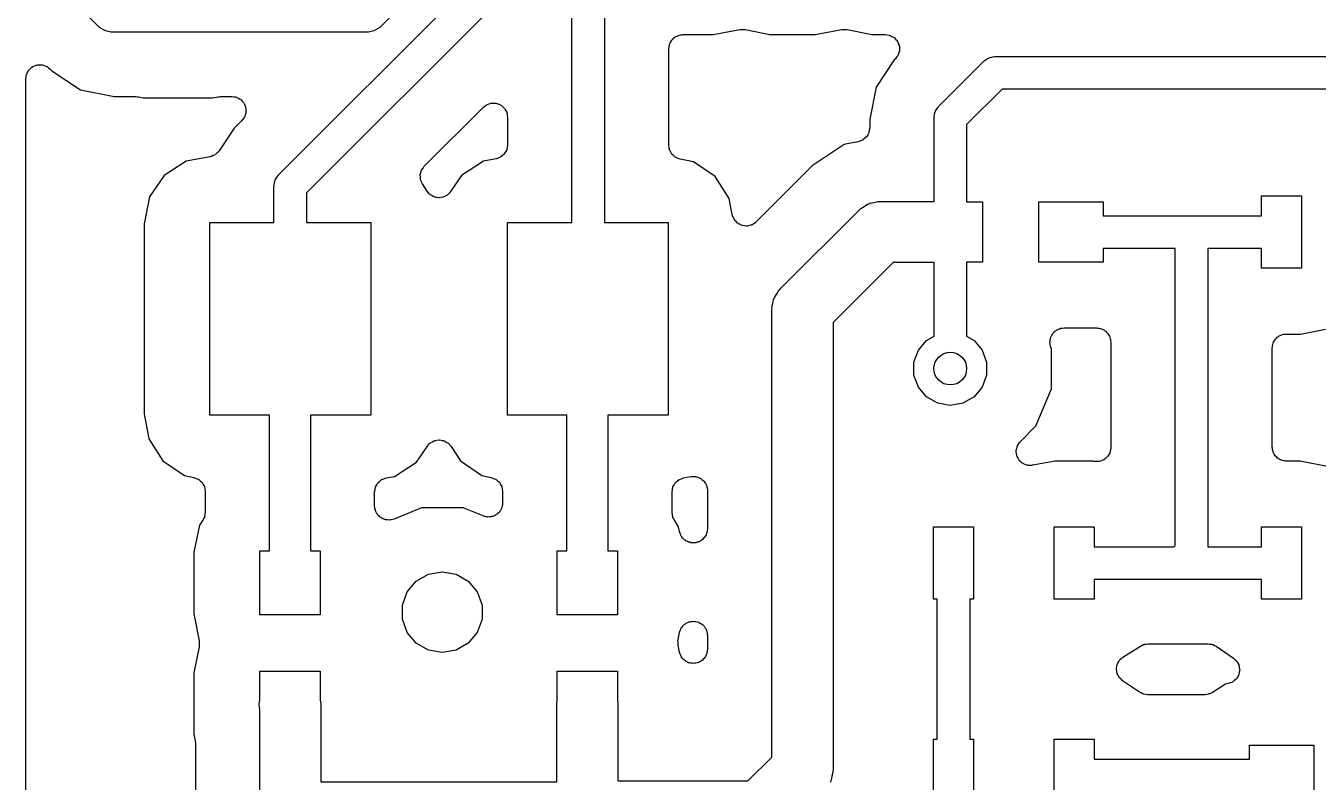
# Model space of a CAD drawing. Extents: x 91.5 to 190, y -113.6 to -60.2.
# Drawn here: x 91.79 to 107.87, y -104.61 to -95.19 of the extents above; entities that cross this region are included whole.
import ezdxf

# ---------------------------------------------------------------- set-up
doc = ezdxf.new("R2010")
doc.units = 0
doc.header["$MEASUREMENT"] = 0
doc.layers.add('BLACK', color=7, linetype='CONTINUOUS')

msp = doc.modelspace()

# ---------------------------------------------------------------- linework, layer by layer
at = {"layer": 'Black'}
for p, q in [((98.5818, -97.64), (98.5818, -94.485)), ((98.9882, -94.485), (98.9882, -97.64)), ((94.9363, -97.0463), (97.3118, -94.6708)), ((92.6904, -95.1996), (92.3104, -94.8196)), ((97.6587, -94.8987), (95.2832, -97.2742)), ((96.4246, -94.9846), (96.2096, -95.1996)), ((92.6995, -95.206), (92.6904, -95.1996)), ((92.7067, -95.2146), (92.6995, -95.206)), ((92.7355, -95.2312), (92.7067, -95.2146)), ((92.7627, -95.2502), (92.7355, -95.2312)), ((92.7734, -95.2531), (92.7627, -95.2502)), ((92.7831, -95.2587), (92.7734, -95.2531)), ((92.8158, -95.2644), (92.7831, -95.2587)), ((92.8479, -95.273), (92.8158, -95.2644)), ((92.859, -95.2721), (92.8479, -95.273)), ((92.87, -95.274), (92.859, -95.2721)), ((93.68, -95.274), (92.87, -95.274)), ((96.03, -95.274), (93.68, -95.274)), ((96.041, -95.2721), (96.03, -95.274)), ((96.0521, -95.273), (96.041, -95.2721)), ((96.0842, -95.2644), (96.0521, -95.273)), ((96.1169, -95.2587), (96.0842, -95.2644)), ((96.1266, -95.2531), (96.1169, -95.2587)), ((96.1373, -95.2502), (96.1266, -95.2531)), ((96.1645, -95.2312), (96.1373, -95.2502)), ((96.1933, -95.2146), (96.1645, -95.2312)), ((96.2005, -95.206), (96.1933, -95.2146)), ((96.2096, -95.1996), (96.2005, -95.206)), ((99.8642, -95.3375), (99.8759, -95.3276)), ((99.8759, -95.3276), (99.8904, -95.3224)), ((99.8904, -95.3224), (99.9037, -95.3147)), ((99.9037, -95.3147), (99.9188, -95.312)), ((99.9188, -95.312), (99.9332, -95.3068)), ((99.9332, -95.3068), (99.9486, -95.3068)), ((99.9486, -95.3068), (99.9637, -95.3041)), ((99.9637, -95.3041), (100.339, -95.3041)), ((100.339, -95.3041), (100.67, -95.2418)), ((100.67, -95.2418), (100.673, -95.2418)), ((100.673, -95.2418), (100.676, -95.2407)), ((100.676, -95.2407), (100.703, -95.2414)), ((100.703, -95.2414), (100.731, -95.2411)), ((100.731, -95.2411), (100.734, -95.2422)), ((100.734, -95.2422), (100.737, -95.2423)), ((100.737, -95.2423), (101.043, -95.3041)), ((101.043, -95.3041), (101.609, -95.3041)), ((101.609, -95.3041), (101.94, -95.2418)), ((101.94, -95.2418), (101.943, -95.2418)), ((101.943, -95.2418), (101.946, -95.2407)), ((101.946, -95.2407), (101.973, -95.2414)), ((101.973, -95.2414), (102.001, -95.2411)), ((102.001, -95.2411), (102.004, -95.2422)), ((102.004, -95.2422), (102.007, -95.2423)), ((102.007, -95.2423), (102.313, -95.3041)), ((102.313, -95.3041), (102.483, -95.3041)), ((102.483, -95.3041), (102.506, -95.3081)), ((102.506, -95.3081), (102.529, -95.3101)), ((102.529, -95.3101), (102.536, -95.3134)), ((102.536, -95.3134), (102.543, -95.3147)), ((102.543, -95.3147), (102.563, -95.3262)), ((102.563, -95.3262), (102.584, -95.3358)), ((99.7882, -95.4796), (99.7909, -95.4645)), ((99.7882, -96.6826), (99.7882, -95.4796)), ((99.7909, -95.4491), (99.7961, -95.4347)), ((99.7909, -95.4645), (99.7909, -95.4491)), ((99.7961, -95.4347), (99.7988, -95.4196)), ((99.7988, -95.4196), (99.8065, -95.4063)), ((99.8065, -95.4063), (99.8117, -95.3919)), ((99.8117, -95.3919), (99.8216, -95.3801)), ((99.8216, -95.3801), (99.8293, -95.3668)), ((99.8293, -95.3668), (99.841, -95.3569)), ((99.841, -95.3569), (99.8509, -95.3452)), ((99.8509, -95.3452), (99.8642, -95.3375)), ((102.584, -95.3358), (102.59, -95.3413)), ((102.59, -95.3413), (102.596, -95.3452)), ((102.596, -95.3452), (102.611, -95.3627)), ((102.611, -95.3627), (102.627, -95.3789)), ((102.627, -95.3789), (102.63, -95.3859)), ((102.63, -95.3859), (102.635, -95.3919)), ((102.635, -95.3919), (102.643, -95.4134)), ((102.643, -95.4134), (102.653, -95.4342)), ((102.653, -95.4342), (102.654, -95.4419)), ((102.654, -95.4419), (102.656, -95.4491)), ((102.656, -95.4491), (102.656, -95.4721)), ((102.656, -95.4721), (102.658, -95.4949)), ((102.593, -95.6184), (102.366, -95.9574)), ((102.608, -95.6037), (102.593, -95.6184)), ((102.621, -95.5849), (102.608, -95.6037)), ((102.635, -95.5674), (102.621, -95.5849)), ((102.638, -95.5601), (102.635, -95.5674)), ((102.643, -95.5538), (102.638, -95.5601)), ((102.648, -95.5316), (102.643, -95.5538)), ((102.656, -95.5101), (102.648, -95.5316)), ((102.658, -95.4949), (102.656, -95.5024)), ((102.656, -95.5024), (102.656, -95.5101)), ((103.146, -96.1963), (103.706, -95.6363)), ((103.706, -95.6363), (103.714, -95.6312)), ((103.714, -95.6312), (103.719, -95.6243)), ((103.719, -95.6243), (103.742, -95.6111)), ((103.742, -95.6111), (103.764, -95.5958)), ((103.764, -95.5958), (103.773, -95.5935)), ((103.773, -95.5935), (103.781, -95.5891)), ((103.781, -95.5891), (103.807, -95.5844)), ((103.807, -95.5844), (103.832, -95.5776)), ((103.832, -95.5776), (103.841, -95.5784)), ((103.841, -95.5784), (103.85, -95.5768)), ((103.85, -95.5768), (110.81, -95.5768)), ((91.794, -95.8317), (91.796, -95.8089)), ((91.796, -95.8089), (91.7992, -95.8019)), ((91.7992, -95.8019), (91.8006, -95.7943)), ((91.8006, -95.7943), (91.812, -95.7744)), ((91.812, -95.7744), (91.8217, -95.7536)), ((91.8217, -95.7536), (91.8272, -95.7482)), ((91.8272, -95.7482), (91.8311, -95.7415)), ((91.8311, -95.7415), (91.8486, -95.7267)), ((91.8486, -95.7267), (91.8648, -95.7105)), ((91.8648, -95.7105), (91.8718, -95.7073)), ((91.8718, -95.7073), (91.8777, -95.7023)), ((91.8777, -95.7023), (91.8993, -95.6944)), ((91.8993, -95.6944), (91.9201, -95.6848)), ((91.9201, -95.6848), (91.9278, -95.6841)), ((91.9278, -95.6841), (91.935, -95.6814)), ((91.935, -95.6814), (91.958, -95.6814)), ((91.958, -95.6814), (91.9808, -95.6794)), ((91.9808, -95.6794), (91.9883, -95.6814)), ((91.9883, -95.6814), (91.996, -95.6814)), ((91.996, -95.6814), (92.0175, -95.6893)), ((92.0175, -95.6893), (92.0397, -95.6952)), ((92.0397, -95.6952), (92.046, -95.6996)), ((92.046, -95.6996), (92.0532, -95.7023)), ((92.0532, -95.7023), (92.0708, -95.717)), ((92.0708, -95.717), (92.0896, -95.7302)), ((92.0896, -95.7302), (92.1125, -95.7531)), ((92.1125, -95.7531), (92.468, -95.9906)), ((91.79, -95.8543), (91.794, -95.8317)), ((91.79, -107.844), (91.79, -95.8543)), ((102.366, -95.9574), (102.287, -96.3573)), ((92.468, -95.9906), (92.8873, -96.074)), ((92.8873, -96.074), (93.1554, -96.074)), ((93.1554, -96.074), (93.1727, -96.077)), ((93.1727, -96.077), (93.1902, -96.0775)), ((93.1902, -96.0775), (93.2476, -96.0891)), ((93.2476, -96.0891), (94.1136, -96.0891)), ((94.1136, -96.0891), (94.1779, -96.077)), ((94.1779, -96.077), (94.1942, -96.0768)), ((94.1942, -96.0768), (94.2103, -96.074)), ((94.2103, -96.074), (94.3536, -96.074)), ((94.3536, -96.074), (94.3761, -96.078)), ((94.3761, -96.078), (94.399, -96.08)), ((94.399, -96.08), (94.406, -96.0832)), ((94.406, -96.0832), (94.4136, -96.0846)), ((94.4136, -96.0846), (94.4334, -96.096)), ((94.4334, -96.096), (94.4542, -96.1057)), ((94.4542, -96.1057), (94.4597, -96.1112)), ((94.4597, -96.1112), (94.4664, -96.1151)), ((94.4664, -96.1151), (94.4811, -96.1326)), ((103.934, -95.9832), (103.493, -96.4242)), ((110.726, -95.9832), (103.934, -95.9832)), ((94.4811, -96.1326), (94.4973, -96.1488)), ((94.4973, -96.1488), (94.5006, -96.1558)), ((94.5006, -96.1558), (94.5056, -96.1617)), ((94.5056, -96.1617), (94.5134, -96.1833)), ((94.5134, -96.1833), (94.5231, -96.2041)), ((94.5264, -96.28), (94.5186, -96.3015)), ((94.5231, -96.2041), (94.5238, -96.2118)), ((94.5238, -96.2118), (94.5264, -96.219)), ((94.5264, -96.219), (94.5264, -96.242)), ((94.5264, -96.242), (94.5284, -96.2648)), ((94.5284, -96.2648), (94.5264, -96.2723)), ((94.5264, -96.2723), (94.5264, -96.28)), ((96.7462, -96.9426), (97.4822, -96.2065)), ((97.4822, -96.2065), (97.501, -96.1934)), ((97.501, -96.1934), (97.5185, -96.1786)), ((97.5185, -96.1786), (97.5258, -96.176)), ((97.5258, -96.176), (97.5321, -96.1716)), ((97.5321, -96.1716), (97.5543, -96.1656)), ((97.5543, -96.1656), (97.5758, -96.1578)), ((97.5758, -96.1578), (97.5835, -96.1578)), ((97.5835, -96.1578), (97.591, -96.1558)), ((97.591, -96.1558), (97.6138, -96.1578)), ((97.6138, -96.1578), (97.6368, -96.1578)), ((97.6368, -96.1578), (97.644, -96.1604)), ((97.644, -96.1604), (97.6517, -96.1611)), ((97.6517, -96.1611), (97.6725, -96.1708)), ((97.6725, -96.1708), (97.694, -96.1786)), ((97.694, -96.1786), (97.7, -96.1836)), ((97.7, -96.1836), (97.707, -96.1869)), ((97.707, -96.1869), (97.7232, -96.2031)), ((97.7232, -96.2031), (97.7407, -96.2178)), ((97.7407, -96.2178), (97.7446, -96.2245)), ((97.7446, -96.2245), (97.7501, -96.23)), ((97.7501, -96.23), (97.7597, -96.2507)), ((97.7597, -96.2507), (97.7712, -96.2706)), ((97.7712, -96.2706), (97.7726, -96.2782)), ((97.7726, -96.2782), (97.7758, -96.2852)), ((97.7758, -96.2852), (97.7778, -96.3081)), ((103.094, -96.2967), (103.099, -96.2705)), ((103.099, -96.2705), (103.104, -96.2628)), ((103.104, -96.2628), (103.106, -96.2541)), ((103.106, -96.2541), (103.121, -96.2324)), ((103.121, -96.2324), (103.134, -96.2094)), ((103.134, -96.2094), (103.141, -96.2036)), ((103.141, -96.2036), (103.146, -96.1963)), ((94.4777, -96.3736), (94.3829, -96.4684)), ((94.4908, -96.3548), (94.4777, -96.3736)), ((94.5056, -96.3372), (94.4908, -96.3548)), ((94.5082, -96.33), (94.5056, -96.3372)), ((94.5126, -96.3237), (94.5082, -96.33)), ((94.5186, -96.3015), (94.5126, -96.3237)), ((97.7778, -96.3081), (97.7818, -96.3306)), ((97.7818, -96.3306), (97.7818, -96.6781)), ((102.287, -96.3573), (102.287, -96.4649)), ((103.087, -96.34), (103.088, -96.3312)), ((103.087, -97.379), (103.087, -96.34)), ((103.088, -96.3223), (103.094, -96.2967)), ((103.088, -96.3312), (103.088, -96.3223)), ((103.493, -96.4242), (103.493, -97.385)), ((94.3829, -96.4684), (94.1956, -96.7486)), ((102.224, -96.5961), (102.202, -96.6149)), ((102.246, -96.5777), (102.224, -96.5961)), ((102.247, -96.576), (102.246, -96.5777)), ((102.248, -96.5748), (102.247, -96.576)), ((102.262, -96.5497), (102.248, -96.5748)), ((102.276, -96.5249), (102.262, -96.5497)), ((102.277, -96.523), (102.276, -96.5249)), ((102.282, -96.493), (102.277, -96.5213)), ((102.277, -96.5213), (102.277, -96.523)), ((102.287, -96.4649), (102.282, -96.493)), ((94.1854, -96.7623), (94.1687, -96.7767)), ((94.1897, -96.7548), (94.1854, -96.7623)), ((94.1956, -96.7486), (94.1897, -96.7548)), ((97.7565, -96.7636), (97.742, -96.7893)), ((97.7712, -96.7381), (97.7565, -96.7636)), ((97.7714, -96.7371), (97.7712, -96.7381)), ((97.7719, -96.7362), (97.7714, -96.7371)), ((97.7767, -96.7071), (97.7719, -96.7362)), ((97.7818, -96.6781), (97.7767, -96.7071)), ((99.7931, -96.7105), (99.7882, -96.6826)), ((99.7973, -96.7384), (99.7931, -96.7105)), ((99.7984, -96.7404), (99.7973, -96.7384)), ((99.7988, -96.7426), (99.7984, -96.7404)), ((99.8129, -96.7671), (99.7988, -96.7426)), ((99.8265, -96.792), (99.8129, -96.7671)), ((101.969, -96.6721), (101.573, -96.9371)), ((102.026, -96.6608), (101.969, -96.6721)), ((102.146, -96.637), (102.026, -96.6608)), ((102.026, -96.6608), (102.026, -96.6608)), ((102.172, -96.6267), (102.146, -96.637)), ((102.199, -96.6169), (102.172, -96.6267)), ((102.201, -96.6156), (102.199, -96.6169)), ((102.202, -96.6149), (102.201, -96.6156)), ((93.7846, -96.8795), (93.5113, -97.0554)), ((94.0822, -96.8236), (93.7846, -96.8795)), ((94.0902, -96.8205), (94.0822, -96.8236)), ((94.0988, -96.8196), (94.0902, -96.8205)), ((94.1186, -96.8098), (94.0988, -96.8196)), ((94.1392, -96.8021), (94.1186, -96.8098)), ((94.1458, -96.7964), (94.1392, -96.8021)), ((94.1535, -96.7926), (94.1458, -96.7964)), ((94.1687, -96.7767), (94.1535, -96.7926)), ((97.4846, -96.8795), (97.2113, -97.0554)), ((97.6388, -96.8505), (97.4846, -96.8795)), ((97.6664, -96.8401), (97.6388, -96.8505)), ((97.694, -96.8301), (97.6664, -96.8401)), ((97.6948, -96.8294), (97.694, -96.8301)), ((97.6958, -96.829), (97.6948, -96.8294)), ((97.7182, -96.8098), (97.6958, -96.829)), ((97.7407, -96.7909), (97.7182, -96.8098)), ((97.7413, -96.79), (97.7407, -96.7909)), ((97.742, -96.7893), (97.7413, -96.79)), ((99.8281, -96.7935), (99.8265, -96.792)), ((99.8293, -96.7954), (99.8281, -96.7935)), ((99.8509, -96.8136), (99.8293, -96.7954)), ((99.8721, -96.8323), (99.8509, -96.8136)), ((99.8742, -96.8331), (99.8721, -96.8323)), ((99.8759, -96.8346), (99.8742, -96.8331)), ((99.9025, -96.8442), (99.8759, -96.8346)), ((99.9289, -96.8546), (99.9025, -96.8442)), ((100.097, -96.8887), (99.9289, -96.8546)), ((100.365, -97.0713), (100.097, -96.8887)), ((93.5113, -97.0554), (93.3287, -97.3227)), ((94.8958, -97.1041), (94.9111, -97.0824)), ((94.9111, -97.0824), (94.9243, -97.0594)), ((94.9243, -97.0594), (94.9312, -97.0536)), ((94.9312, -97.0536), (94.9363, -97.0463)), ((96.6954, -97.0514), (96.6963, -97.048)), ((96.6978, -97.0783), (96.6954, -97.0514)), ((96.6962, -97.0445), (96.7042, -97.0187)), ((96.6963, -97.048), (96.6962, -97.0445)), ((96.6991, -97.1054), (96.6978, -97.0783)), ((96.7042, -97.0187), (96.7112, -96.9925)), ((96.7112, -96.9925), (96.7132, -96.9896)), ((96.7132, -96.9896), (96.7142, -96.9863)), ((96.7142, -96.9863), (96.7306, -96.9648)), ((96.7306, -96.9648), (96.7462, -96.9426)), ((97.2113, -97.0554), (97.0738, -97.2567)), ((100.54, -97.3446), (100.365, -97.0713)), ((101.573, -96.9371), (100.874, -97.6353)), ((94.8768, -97.19), (94.8784, -97.1812)), ((94.8768, -97.64), (94.8768, -97.19)), ((94.8776, -97.1723), (94.8844, -97.1467)), ((94.8784, -97.1812), (94.8776, -97.1723)), ((94.8844, -97.1467), (94.8891, -97.1205)), ((94.8891, -97.1205), (94.8935, -97.1128)), ((94.8935, -97.1128), (94.8958, -97.1041)), ((96.7005, -97.1086), (96.6991, -97.1054)), ((96.7008, -97.1121), (96.7005, -97.1086)), ((96.7122, -97.1366), (96.7008, -97.1121)), ((96.7227, -97.1616), (96.7122, -97.1366)), ((96.7813, -97.2527), (96.7227, -97.1616)), ((96.7947, -97.2672), (96.7813, -97.2527)), ((97.0738, -97.2567), (97.06, -97.2709)), ((93.3287, -97.3227), (93.2609, -97.6576)), ((95.2832, -97.2742), (95.2832, -97.64)), ((96.8062, -97.2832), (96.7947, -97.2672)), ((96.8152, -97.2894), (96.8062, -97.2832)), ((96.8227, -97.2974), (96.8152, -97.2894)), ((96.8402, -97.3065), (96.8227, -97.2974)), ((96.8565, -97.3176), (96.8402, -97.3065)), ((96.8671, -97.3203), (96.8565, -97.3176)), ((96.8769, -97.3253), (96.8671, -97.3203)), ((96.8964, -97.3278), (96.8769, -97.3253)), ((96.9156, -97.3327), (96.8964, -97.3278)), ((96.9265, -97.3316), (96.9156, -97.3327)), ((96.9373, -97.333), (96.9265, -97.3316)), ((96.9566, -97.3287), (96.9373, -97.333)), ((96.9762, -97.3267), (96.9566, -97.3287)), ((96.9861, -97.322), (96.9762, -97.3267)), ((96.9968, -97.3196), (96.9861, -97.322)), ((97.0134, -97.3089), (96.9968, -97.3196)), ((97.0312, -97.3003), (97.0134, -97.3089)), ((97.0388, -97.2925), (97.0312, -97.3003)), ((97.048, -97.2866), (97.0388, -97.2925)), ((97.06, -97.2709), (97.048, -97.2866)), ((100.578, -97.5437), (100.54, -97.3446)), ((102.218, -97.4432), (102.259, -97.4147)), ((102.259, -97.4147), (102.275, -97.4104)), ((102.275, -97.4104), (102.29, -97.402)), ((102.29, -97.402), (102.339, -97.3933)), ((102.339, -97.3933), (102.387, -97.3804)), ((102.387, -97.3804), (102.403, -97.3819)), ((102.403, -97.3819), (102.42, -97.379)), ((102.42, -97.379), (103.087, -97.379)), ((103.493, -97.385), (103.69, -97.385)), ((103.69, -97.385), (103.69, -98.135)), ((104.39, -98.135), (104.39, -97.385)), ((104.39, -97.385), (105.19, -97.385)), ((105.19, -97.385), (105.19, -97.5568)), ((107.16, -97.5568), (107.16, -97.31)), ((107.16, -97.31), (107.66, -97.31)), ((107.66, -97.31), (107.66, -98.21)), ((100.58, -97.55), (100.578, -97.5437)), ((100.581, -97.5567), (100.58, -97.55)), ((100.591, -97.5783), (100.581, -97.5567)), ((101.181, -98.4606), (102.151, -97.4906)), ((102.151, -97.4906), (102.164, -97.481)), ((102.164, -97.481), (102.175, -97.4681)), ((102.175, -97.4681), (102.218, -97.4432)), ((105.19, -97.5568), (106.29, -97.5568)), ((106.29, -97.5568), (107.16, -97.5568)), ((93.2609, -97.6576), (93.2609, -100.024)), ((94.08, -100.04), (94.08, -97.64)), ((94.08, -97.64), (94.8768, -97.64)), ((95.2832, -97.64), (96.08, -97.64)), ((96.08, -97.64), (96.08, -100.04)), ((97.78, -100.04), (97.78, -97.64)), ((97.78, -97.64), (98.5818, -97.64)), ((98.9882, -97.64), (99.78, -97.64)), ((99.78, -97.64), (99.78, -100.04)), ((100.599, -97.6007), (100.591, -97.5783)), ((100.604, -97.6058), (100.599, -97.6007)), ((100.607, -97.6119), (100.604, -97.6058)), ((100.624, -97.6288), (100.607, -97.6119)), ((100.639, -97.647), (100.624, -97.6288)), ((100.645, -97.6502), (100.639, -97.647)), ((100.65, -97.655), (100.645, -97.6502)), ((100.671, -97.6651), (100.65, -97.655)), ((100.692, -97.6768), (100.671, -97.6651)), ((100.699, -97.6779), (100.692, -97.6768)), ((100.705, -97.6808), (100.699, -97.6779)), ((100.729, -97.6828), (100.705, -97.6808)), ((100.752, -97.6867), (100.729, -97.6828)), ((100.759, -97.6855), (100.752, -97.6867)), ((100.766, -97.6861), (100.759, -97.6855)), ((100.789, -97.6799), (100.766, -97.6861)), ((100.812, -97.6755), (100.789, -97.6799)), ((100.818, -97.672), (100.812, -97.6755)), ((100.825, -97.6703), (100.818, -97.672)), ((100.844, -97.6566), (100.825, -97.6703)), ((100.865, -97.6444), (100.844, -97.6566)), ((100.869, -97.6392), (100.865, -97.6444)), ((100.874, -97.6353), (100.869, -97.6392)), ((106.087, -97.9632), (105.19, -97.9632)), ((105.19, -97.9632), (105.19, -98.135)), ((106.087, -101.659), (106.087, -97.9632)), ((107.16, -97.9632), (106.493, -97.9632)), ((106.493, -97.9632), (106.493, -101.677)), ((107.16, -98.21), (107.16, -97.9632)), ((102.578, -98.141), (101.831, -98.8878)), ((103.087, -98.141), (102.578, -98.141)), ((103.087, -99.0554), (103.087, -98.141)), ((103.69, -98.135), (103.493, -98.135)), ((103.493, -98.135), (103.493, -99.0554)), ((105.19, -98.135), (104.39, -98.135)), ((107.66, -98.21), (107.16, -98.21)), ((101.105, -98.569), (101.133, -98.5282)), ((101.133, -98.5282), (101.158, -98.4851)), ((101.158, -98.4851), (101.171, -98.4743)), ((101.171, -98.4743), (101.181, -98.4606)), ((101.07, -98.6968), (101.083, -98.6487)), ((101.072, -98.7135), (101.07, -98.6968)), ((101.083, -98.6487), (101.092, -98.5997)), ((101.092, -98.5997), (101.1, -98.5852)), ((101.1, -98.5852), (101.105, -98.569)), ((101.069, -98.73), (101.072, -98.7135)), ((101.069, -104.292), (101.069, -98.73)), ((101.831, -98.8878), (101.831, -104.45)), ((104.559, -99.033), (104.565, -99.0227)), ((104.565, -99.0227), (104.579, -99.0098)), ((104.579, -99.0098), (104.591, -98.9952)), ((104.591, -98.9952), (104.601, -98.9894)), ((104.601, -98.9894), (104.61, -98.9815)), ((104.61, -98.9815), (104.627, -98.9742)), ((104.627, -98.9742), (104.644, -98.9647)), ((104.644, -98.9647), (104.655, -98.9627)), ((104.655, -98.9627), (104.666, -98.9582)), ((104.666, -98.9582), (104.685, -98.9574)), ((104.685, -98.9574), (104.704, -98.9541)), ((104.704, -98.9541), (105.111, -98.9541)), ((105.111, -98.9541), (105.126, -98.9568)), ((105.126, -98.9568), (105.142, -98.9568)), ((105.142, -98.9568), (105.156, -98.962)), ((105.156, -98.962), (105.171, -98.9647)), ((105.171, -98.9647), (105.185, -98.9724)), ((105.185, -98.9724), (105.199, -98.9776)), ((105.199, -98.9776), (105.211, -98.9875)), ((105.211, -98.9875), (105.224, -98.9952)), ((105.224, -98.9952), (105.234, -99.0069)), ((105.234, -99.0069), (105.246, -99.0168)), ((105.246, -99.0168), (105.253, -99.0301)), ((107.644, -99.0291), (107.955, -98.9705)), ((102.893, -99.2305), (102.995, -99.1084)), ((102.995, -99.1084), (103.087, -99.0554)), ((103.493, -99.0554), (103.585, -99.1084)), ((103.585, -99.1084), (103.687, -99.2305)), ((104.528, -99.1371), (104.531, -99.1182)), ((104.531, -99.1485), (104.528, -99.1371)), ((104.531, -99.0991), (104.535, -99.0882)), ((104.531, -99.1182), (104.531, -99.0991)), ((104.531, -99.1601), (104.531, -99.1485)), ((104.537, -99.178), (104.531, -99.1601)), ((104.535, -99.0882), (104.536, -99.0767)), ((104.536, -99.0767), (104.545, -99.0598)), ((104.541, -99.1966), (104.537, -99.178)), ((104.545, -99.0598), (104.552, -99.0419)), ((104.552, -99.0419), (104.559, -99.033)), ((105.253, -99.0301), (105.263, -99.0419)), ((105.263, -99.0419), (105.269, -99.0563)), ((105.269, -99.0563), (105.276, -99.0696)), ((105.276, -99.0696), (105.279, -99.0847)), ((105.279, -99.0847), (105.284, -99.0991)), ((105.284, -99.0991), (105.284, -99.1145)), ((105.284, -99.1145), (105.287, -99.1296)), ((105.287, -99.1296), (105.287, -100.442)), ((107.296, -99.1741), (107.301, -99.1597)), ((107.296, -99.1895), (107.296, -99.1741)), ((107.301, -99.1597), (107.304, -99.1446)), ((107.304, -99.1446), (107.311, -99.1313)), ((107.311, -99.1313), (107.317, -99.1169)), ((107.317, -99.1169), (107.327, -99.1051)), ((107.327, -99.1051), (107.334, -99.0918)), ((107.334, -99.0918), (107.346, -99.0819)), ((107.346, -99.0819), (107.356, -99.0702)), ((107.356, -99.0702), (107.369, -99.0625)), ((107.369, -99.0625), (107.381, -99.0526)), ((107.381, -99.0526), (107.395, -99.0474)), ((107.395, -99.0474), (107.409, -99.0397)), ((107.409, -99.0397), (107.424, -99.037)), ((107.424, -99.037), (107.438, -99.0318)), ((107.438, -99.0318), (107.454, -99.0318)), ((107.454, -99.0318), (107.469, -99.0291)), ((107.469, -99.0291), (107.644, -99.0291)), ((102.838, -99.3803), (102.893, -99.2305)), ((103.687, -99.2305), (103.742, -99.3803)), ((104.547, -99.211), (104.541, -99.1966)), ((104.547, -99.7112), (104.547, -99.211)), ((107.293, -99.2046), (107.296, -99.1895)), ((107.293, -100.435), (107.293, -99.2046)), ((102.838, -99.5397), (102.838, -99.3803)), ((103.742, -99.3803), (103.742, -99.5397)), ((102.893, -99.6895), (102.838, -99.5397)), ((103.742, -99.5397), (103.687, -99.6895)), ((102.995, -99.8116), (102.893, -99.6895)), ((103.133, -99.8913), (102.995, -99.8116)), ((103.585, -99.8116), (103.447, -99.8913)), ((103.687, -99.6895), (103.585, -99.8116)), ((104.355, -100.173), (104.547, -99.7112)), ((103.29, -99.9189), (103.133, -99.8913)), ((103.447, -99.8913), (103.29, -99.9189)), ((93.2609, -100.024), (93.3195, -100.335)), ((94.821, -100.04), (94.08, -100.04)), ((94.821, -101.725), (94.821, -100.04)), ((96.08, -100.04), (95.329, -100.04)), ((95.329, -100.04), (95.329, -101.725)), ((98.521, -100.04), (97.78, -100.04)), ((98.521, -101.725), (98.521, -100.04)), ((99.78, -100.04), (99.029, -100.04)), ((99.029, -100.04), (99.029, -101.725)), ((104.161, -100.367), (104.355, -100.173)), ((93.3195, -100.335), (93.4954, -100.609)), ((96.6487, -100.625), (96.7862, -100.423)), ((96.7862, -100.423), (96.8, -100.409)), ((96.8, -100.409), (96.812, -100.393)), ((96.812, -100.393), (96.8212, -100.387)), ((96.8212, -100.387), (96.8288, -100.38)), ((96.8288, -100.38), (96.8466, -100.371)), ((96.8466, -100.371), (96.8632, -100.36)), ((96.8632, -100.36), (96.8739, -100.358)), ((96.8739, -100.358), (96.8838, -100.353)), ((96.8838, -100.353), (96.9034, -100.351)), ((96.9034, -100.351), (96.9227, -100.347)), ((96.9227, -100.347), (96.9335, -100.348)), ((96.9335, -100.348), (96.9444, -100.347)), ((96.9444, -100.347), (96.9635, -100.352)), ((96.9635, -100.352), (96.9831, -100.355)), ((96.9831, -100.355), (96.9929, -100.36)), ((96.9929, -100.36), (97.0035, -100.362)), ((97.0035, -100.362), (97.0198, -100.374)), ((97.0198, -100.374), (97.0373, -100.383)), ((97.0373, -100.383), (97.0448, -100.391)), ((97.0448, -100.391), (97.0538, -100.397)), ((97.0538, -100.397), (97.0653, -100.413)), ((97.0653, -100.413), (97.0787, -100.427)), ((97.0787, -100.427), (97.1954, -100.609)), ((104.11, -100.475), (104.116, -100.454)), ((104.116, -100.454), (104.12, -100.433)), ((104.12, -100.433), (104.124, -100.425)), ((104.124, -100.425), (104.126, -100.417)), ((104.126, -100.417), (104.139, -100.399)), ((104.139, -100.399), (104.15, -100.38)), ((104.15, -100.38), (104.156, -100.374)), ((104.156, -100.374), (104.161, -100.367)), ((105.287, -100.446), (105.281, -100.474)), ((105.287, -100.442), (105.286, -100.444)), ((105.286, -100.444), (105.287, -100.446)), ((107.296, -100.451), (107.293, -100.435)), ((107.296, -100.466), (107.296, -100.451)), ((107.301, -100.48), (107.296, -100.466)), ((93.4954, -100.609), (93.7627, -100.791)), ((96.3754, -100.8), (96.6487, -100.625)), ((97.1954, -100.609), (97.4627, -100.791)), ((104.111, -100.484), (104.11, -100.475)), ((104.11, -100.493), (104.111, -100.484)), ((104.114, -100.514), (104.11, -100.493)), ((104.116, -100.536), (104.114, -100.514)), ((104.119, -100.544), (104.116, -100.536)), ((104.121, -100.553), (104.119, -100.544)), ((104.132, -100.572), (104.121, -100.553)), ((104.141, -100.591), (104.132, -100.572)), ((104.148, -100.598), (104.141, -100.591)), ((104.152, -100.605), (104.148, -100.598)), ((104.169, -100.619), (104.152, -100.605)), ((104.184, -100.635), (104.169, -100.619)), ((104.596, -100.611), (104.318, -100.663)), ((105.062, -100.611), (104.596, -100.611)), ((105.076, -100.614), (105.062, -100.611)), ((105.079, -100.614), (105.076, -100.614)), ((105.081, -100.615), (105.079, -100.614)), ((105.109, -100.615), (105.081, -100.615)), ((105.137, -100.615), (105.109, -100.615)), ((105.14, -100.615), (105.137, -100.615)), ((105.142, -100.615), (105.14, -100.615)), ((105.168, -100.605), (105.142, -100.615)), ((105.195, -100.596), (105.168, -100.605)), ((105.197, -100.594), (105.195, -100.596)), ((105.199, -100.594), (105.197, -100.594)), ((105.221, -100.576), (105.199, -100.594)), ((105.243, -100.558), (105.221, -100.576)), ((105.244, -100.556), (105.243, -100.558)), ((105.246, -100.555), (105.244, -100.556)), ((105.26, -100.53), (105.246, -100.555)), ((105.275, -100.506), (105.26, -100.53)), ((105.276, -100.502), (105.275, -100.504)), ((105.275, -100.504), (105.275, -100.506)), ((105.281, -100.474), (105.276, -100.502)), ((107.304, -100.495), (107.301, -100.48)), ((107.311, -100.509), (107.304, -100.495)), ((107.317, -100.523), (107.311, -100.509)), ((107.327, -100.535), (107.317, -100.523)), ((107.334, -100.548), (107.327, -100.535)), ((107.346, -100.558), (107.334, -100.548)), ((107.356, -100.57), (107.346, -100.558)), ((107.369, -100.578), (107.356, -100.57)), ((107.381, -100.587), (107.369, -100.578)), ((107.395, -100.593), (107.381, -100.587)), ((107.409, -100.6), (107.395, -100.593)), ((107.424, -100.603), (107.409, -100.6)), ((107.438, -100.608), (107.424, -100.603)), ((107.454, -100.608), (107.438, -100.608)), ((107.469, -100.611), (107.454, -100.608)), ((107.642, -100.611), (107.469, -100.611)), ((107.977, -100.679), (107.642, -100.611)), ((93.7627, -100.791), (93.8803, -100.815)), ((97.4627, -100.791), (97.5803, -100.815)), ((104.192, -100.638), (104.184, -100.635)), ((104.199, -100.644), (104.192, -100.638)), ((104.22, -100.651), (104.199, -100.644)), ((104.24, -100.66), (104.22, -100.651)), ((104.248, -100.661), (104.24, -100.66)), ((104.257, -100.664), (104.248, -100.661)), ((104.279, -100.664), (104.257, -100.664)), ((104.3, -100.666), (104.279, -100.664)), ((104.309, -100.663), (104.3, -100.666)), ((104.318, -100.663), (104.309, -100.663)), ((93.8803, -100.815), (93.9067, -100.825)), ((93.9067, -100.825), (93.9333, -100.835)), ((93.9333, -100.835), (93.935, -100.837)), ((93.935, -100.837), (93.9371, -100.837)), ((93.9371, -100.837), (93.9583, -100.856)), ((93.9583, -100.856), (93.9799, -100.874)), ((93.9799, -100.874), (93.9811, -100.876)), ((93.9811, -100.876), (93.9827, -100.878)), ((93.9827, -100.878), (93.9963, -100.903)), ((93.9963, -100.903), (94.0104, -100.927)), ((94.0104, -100.927), (94.0108, -100.929)), ((94.0108, -100.929), (94.0119, -100.931)), ((94.0119, -100.931), (94.0161, -100.959)), ((96.1341, -100.963), (96.1389, -100.934)), ((96.1389, -100.934), (96.1394, -100.933)), ((96.1394, -100.933), (96.1396, -100.932)), ((96.1396, -100.932), (96.1543, -100.907)), ((96.1543, -100.907), (96.1688, -100.881)), ((96.1688, -100.881), (96.1695, -100.88)), ((96.1695, -100.88), (96.1701, -100.88)), ((96.1701, -100.88), (96.1926, -100.861)), ((96.1926, -100.861), (96.215, -100.841)), ((96.215, -100.841), (96.216, -100.841)), ((96.216, -100.841), (96.2167, -100.84)), ((96.2167, -100.84), (96.2445, -100.83)), ((96.2445, -100.83), (96.272, -100.82)), ((96.272, -100.82), (96.3754, -100.8)), ((97.5803, -100.815), (97.6067, -100.825)), ((97.6067, -100.825), (97.6332, -100.835)), ((97.6332, -100.835), (97.635, -100.837)), ((97.635, -100.837), (97.6371, -100.837)), ((97.6371, -100.837), (97.6583, -100.856)), ((97.6583, -100.856), (97.6799, -100.874)), ((97.6799, -100.874), (97.6811, -100.876)), ((97.6811, -100.876), (97.6827, -100.878)), ((97.6827, -100.878), (97.6963, -100.903)), ((97.6963, -100.903), (97.7104, -100.927)), ((97.7104, -100.927), (97.7108, -100.929)), ((97.7108, -100.929), (97.7119, -100.931)), ((97.7119, -100.931), (97.7161, -100.959)), ((99.8341, -100.963), (99.8389, -100.934)), ((99.8389, -100.934), (99.8394, -100.933)), ((99.8394, -100.933), (99.8396, -100.932)), ((99.8396, -100.932), (99.8544, -100.907)), ((99.8544, -100.907), (99.8688, -100.881)), ((99.8688, -100.881), (99.8695, -100.88)), ((99.8695, -100.88), (99.8701, -100.88)), ((99.8701, -100.88), (99.8926, -100.861)), ((99.8926, -100.861), (99.915, -100.841)), ((99.915, -100.841), (99.916, -100.841)), ((99.916, -100.841), (99.9167, -100.84)), ((99.9167, -100.84), (99.9445, -100.83)), ((99.9445, -100.83), (99.972, -100.82)), ((99.972, -100.82), (100.061, -100.803)), ((100.061, -100.803), (100.062, -100.803)), ((100.062, -100.803), (100.063, -100.803)), ((100.063, -100.803), (100.093, -100.803)), ((100.093, -100.803), (100.122, -100.802)), ((100.122, -100.802), (100.123, -100.803)), ((100.123, -100.803), (100.124, -100.803)), ((100.124, -100.803), (100.152, -100.813)), ((100.152, -100.813), (100.18, -100.823)), ((100.18, -100.823), (100.18, -100.823)), ((100.18, -100.823), (100.181, -100.824)), ((100.181, -100.824), (100.204, -100.843)), ((100.204, -100.843), (100.227, -100.861)), ((100.227, -100.861), (100.227, -100.862)), ((100.227, -100.862), (100.228, -100.863)), ((100.228, -100.863), (100.243, -100.888)), ((100.243, -100.888), (100.258, -100.914)), ((100.258, -100.914), (100.258, -100.915)), ((100.258, -100.915), (100.258, -100.916)), ((100.258, -100.916), (100.264, -100.945)), ((100.264, -100.945), (100.269, -100.974)), ((94.0161, -100.959), (94.021, -100.987)), ((94.021, -100.987), (94.021, -101.248)), ((96.129, -100.992), (96.1341, -100.963)), ((96.129, -101.168), (96.129, -100.992)), ((97.7161, -100.959), (97.721, -100.987)), ((97.721, -100.987), (97.721, -101.131)), ((99.829, -100.992), (99.8341, -100.963)), ((99.829, -101.251), (99.829, -100.992)), ((100.269, -100.974), (100.269, -100.975)), ((100.269, -100.975), (100.269, -100.976)), ((100.269, -100.976), (100.269, -101.453)), ((94.0172, -101.269), (94.0155, -101.291)), ((94.021, -101.248), (94.0172, -101.269)), ((96.1323, -101.187), (96.129, -101.168)), ((96.1331, -101.206), (96.1323, -101.187)), ((96.1376, -101.217), (96.1331, -101.206)), ((96.1396, -101.229), (96.1376, -101.217)), ((96.1491, -101.245), (96.1396, -101.229)), ((96.1564, -101.263), (96.1491, -101.245)), ((96.1642, -101.271), (96.1564, -101.263)), ((96.1701, -101.281), (96.1642, -101.271)), ((96.7125, -101.19), (96.3715, -101.331)), ((97.2297, -101.19), (96.7125, -101.19)), ((97.4782, -101.293), (97.2297, -101.19)), ((97.6522, -101.271), (97.642, -101.276)), ((97.6652, -101.256), (97.6522, -101.271)), ((97.6799, -101.244), (97.6652, -101.256)), ((97.6857, -101.234), (97.6799, -101.244)), ((97.6934, -101.226), (97.6857, -101.234)), ((97.7008, -101.208), (97.6934, -101.226)), ((97.7104, -101.191), (97.7008, -101.208)), ((97.7124, -101.18), (97.7104, -101.191)), ((97.7168, -101.169), (97.7124, -101.18)), ((97.7177, -101.15), (97.7168, -101.169)), ((97.721, -101.131), (97.7177, -101.15)), ((99.8324, -101.271), (99.829, -101.251)), ((99.8333, -101.29), (99.8324, -101.271)), ((93.9487, -101.408), (93.8809, -101.743)), ((93.9904, -101.347), (93.9487, -101.408)), ((93.9994, -101.327), (93.9904, -101.347)), ((94.0104, -101.308), (93.9994, -101.327)), ((94.0119, -101.299), (94.0104, -101.308)), ((94.0155, -101.291), (94.0119, -101.299)), ((96.1847, -101.294), (96.1701, -101.281)), ((96.1975, -101.308), (96.1847, -101.294)), ((96.2078, -101.313), (96.1975, -101.308)), ((96.2167, -101.32), (96.2078, -101.313)), ((96.2347, -101.327), (96.2167, -101.32)), ((96.2516, -101.336), (96.2347, -101.327)), ((96.2631, -101.337), (96.2516, -101.336)), ((96.274, -101.341), (96.2631, -101.337)), ((96.2931, -101.341), (96.274, -101.341)), ((96.312, -101.344), (96.2931, -101.341)), ((96.3234, -101.341), (96.312, -101.344)), ((96.335, -101.341), (96.3234, -101.341)), ((96.3529, -101.335), (96.335, -101.341)), ((96.3715, -101.331), (96.3529, -101.335)), ((97.497, -101.298), (97.4782, -101.293)), ((97.515, -101.304), (97.497, -101.298)), ((97.5265, -101.304), (97.515, -101.304)), ((97.5377, -101.307), (97.5265, -101.304)), ((97.5567, -101.304), (97.5377, -101.307)), ((97.576, -101.304), (97.5567, -101.304)), ((97.5868, -101.3), (97.576, -101.304)), ((97.5981, -101.299), (97.5868, -101.3)), ((97.6152, -101.29), (97.5981, -101.299)), ((97.6332, -101.283), (97.6152, -101.29)), ((97.642, -101.276), (97.6332, -101.283)), ((99.8376, -101.301), (99.8333, -101.29)), ((99.8396, -101.311), (99.8376, -101.301)), ((99.8494, -101.328), (99.8396, -101.311)), ((99.8569, -101.346), (99.8494, -101.328)), ((99.9105, -101.43), (99.8569, -101.346)), ((99.921, -101.486), (99.9105, -101.43)), ((103.08, -102.33), (103.08, -101.43)), ((103.08, -101.43), (103.58, -101.43)), ((103.58, -101.43), (103.58, -102.33)), ((104.58, -102.33), (104.58, -101.43)), ((104.58, -101.43), (105.08, -101.43)), ((105.08, -101.43), (105.08, -101.677)), ((107.16, -101.677), (107.16, -101.43)), ((107.16, -101.43), (107.66, -101.43)), ((107.66, -101.43), (107.66, -102.33)), ((99.9261, -101.499), (99.921, -101.486)), ((99.9286, -101.513), (99.9261, -101.499)), ((99.9368, -101.528), (99.9286, -101.513)), ((99.9425, -101.543), (99.9368, -101.528)), ((99.9519, -101.554), (99.9425, -101.543)), ((99.9591, -101.566), (99.9519, -101.554)), ((99.9716, -101.577), (99.9591, -101.566)), ((99.9822, -101.589), (99.9716, -101.577)), ((99.9948, -101.596), (99.9822, -101.589)), ((100.006, -101.605), (99.9948, -101.596)), ((100.194, -101.595), (100.181, -101.605)), ((100.208, -101.587), (100.194, -101.595)), ((100.217, -101.575), (100.208, -101.587)), ((100.228, -101.566), (100.217, -101.575)), ((100.236, -101.552), (100.228, -101.566)), ((100.246, -101.539), (100.236, -101.552)), ((100.251, -101.526), (100.246, -101.539)), ((100.258, -101.513), (100.251, -101.526)), ((100.261, -101.497), (100.258, -101.513)), ((100.267, -101.482), (100.261, -101.497)), ((100.269, -101.453), (100.267, -101.468)), ((100.267, -101.468), (100.267, -101.482)), ((93.8809, -101.743), (93.8809, -102.509)), ((94.7, -102.525), (94.7, -101.725)), ((94.7, -101.725), (94.821, -101.725)), ((95.329, -101.725), (95.45, -101.725)), ((95.45, -101.725), (95.45, -102.525)), ((98.4, -102.525), (98.4, -101.725)), ((98.4, -101.725), (98.521, -101.725)), ((99.029, -101.725), (99.15, -101.725)), ((99.15, -101.725), (99.15, -102.525)), ((100.021, -101.611), (100.006, -101.605)), ((100.035, -101.619), (100.021, -101.611)), ((100.05, -101.621), (100.035, -101.619)), ((100.063, -101.626), (100.05, -101.621)), ((100.079, -101.626), (100.063, -101.626)), ((100.096, -101.629), (100.079, -101.626)), ((100.11, -101.626), (100.096, -101.629)), ((100.124, -101.626), (100.11, -101.626)), ((100.139, -101.621), (100.124, -101.626)), ((100.155, -101.618), (100.139, -101.621)), ((100.168, -101.61), (100.155, -101.618)), ((100.181, -101.605), (100.168, -101.61)), ((105.08, -101.677), (106.07, -101.677)), ((106.07, -101.677), (106.074, -101.669)), ((106.074, -101.669), (106.087, -101.659)), ((106.493, -101.677), (107.16, -101.677)), ((96.6474, -102.106), (96.7983, -102.018)), ((96.7983, -102.018), (96.97, -101.988)), ((96.97, -101.988), (97.1417, -102.018)), ((97.1417, -102.018), (97.2926, -102.106)), ((96.4757, -102.403), (96.5353, -102.239)), ((96.5353, -102.239), (96.6474, -102.106)), ((97.2926, -102.106), (97.4047, -102.239)), ((97.4047, -102.239), (97.4643, -102.403)), ((106.23, -102.083), (105.08, -102.083)), ((105.08, -102.083), (105.08, -102.33)), ((107.16, -102.083), (106.23, -102.083)), ((107.16, -102.33), (107.16, -102.083)), ((103.127, -102.33), (103.08, -102.33)), ((103.127, -104.07), (103.127, -102.33)), ((103.58, -102.33), (103.533, -102.33)), ((103.533, -102.33), (103.533, -104.07)), ((105.08, -102.33), (104.58, -102.33)), ((107.66, -102.33), (107.16, -102.33)), ((93.8809, -102.509), (93.9447, -102.848)), ((95.45, -102.525), (94.7, -102.525)), ((96.4757, -102.577), (96.4757, -102.403)), ((97.4643, -102.403), (97.4643, -102.577)), ((99.15, -102.525), (98.4, -102.525)), ((96.5353, -102.741), (96.4757, -102.577)), ((97.4643, -102.577), (97.4047, -102.741)), ((99.9263, -102.73), (99.9286, -102.717)), ((99.9286, -102.717), (99.9374, -102.702)), ((99.9374, -102.702), (99.9438, -102.686)), ((99.9438, -102.686), (99.9525, -102.676)), ((99.9525, -102.676), (99.9591, -102.665)), ((99.9591, -102.665), (99.9725, -102.653)), ((99.9725, -102.653), (99.9841, -102.64)), ((99.9841, -102.64), (99.9957, -102.634)), ((99.9957, -102.634), (100.006, -102.625)), ((100.006, -102.625), (100.022, -102.619)), ((100.022, -102.619), (100.038, -102.611)), ((100.038, -102.611), (100.051, -102.609)), ((100.051, -102.609), (100.063, -102.605)), ((100.063, -102.605), (100.081, -102.605)), ((100.081, -102.605), (100.098, -102.602)), ((100.098, -102.602), (100.111, -102.605)), ((100.111, -102.605), (100.124, -102.605)), ((100.124, -102.605), (100.14, -102.611)), ((100.14, -102.611), (100.158, -102.614)), ((100.158, -102.614), (100.169, -102.621)), ((100.169, -102.621), (100.181, -102.625)), ((100.181, -102.625), (100.195, -102.637)), ((100.195, -102.637), (100.21, -102.646)), ((100.21, -102.646), (100.218, -102.656)), ((100.218, -102.656), (100.228, -102.665)), ((100.228, -102.665), (100.237, -102.68)), ((100.237, -102.68), (100.248, -102.694)), ((100.248, -102.694), (100.252, -102.706)), ((100.252, -102.706), (100.258, -102.717)), ((100.258, -102.717), (100.261, -102.735)), ((93.9447, -102.848), (93.945, -102.848)), ((93.945, -102.848), (93.945, -102.85)), ((93.945, -102.85), (93.9459, -102.854)), ((93.9459, -102.854), (93.9459, -102.857)), ((93.9459, -102.857), (93.9474, -102.861)), ((93.9474, -102.861), (93.9467, -102.885)), ((96.6474, -102.874), (96.5353, -102.741)), ((96.7983, -102.962), (96.6474, -102.874)), ((97.2926, -102.874), (97.1417, -102.962)), ((97.4047, -102.741), (97.2926, -102.874)), ((99.9021, -102.841), (99.9034, -102.836)), ((99.9032, -102.865), (99.9021, -102.841)), ((99.9026, -102.889), (99.9032, -102.865)), ((99.9034, -102.835), (99.904, -102.833)), ((99.9034, -102.836), (99.9034, -102.835)), ((99.904, -102.833), (99.9042, -102.828)), ((99.9042, -102.828), (99.9215, -102.743)), ((99.9215, -102.743), (99.9263, -102.73)), ((100.261, -102.735), (100.267, -102.751)), ((100.267, -102.751), (100.267, -102.764)), ((100.267, -102.764), (100.269, -102.777)), ((100.269, -102.777), (100.269, -102.953)), ((105.73, -102.887), (105.749, -102.883)), ((105.749, -102.883), (106.499, -102.883)), ((106.499, -102.883), (106.52, -102.887)), ((93.9458, -102.922), (93.8809, -103.243)), ((93.9459, -102.917), (93.9458, -102.922)), ((93.9466, -102.915), (93.9459, -102.917)), ((93.9479, -102.909), (93.9466, -102.914)), ((93.9466, -102.914), (93.9466, -102.915)), ((93.9467, -102.885), (93.9479, -102.909)), ((96.97, -102.992), (96.7983, -102.962)), ((97.1417, -102.962), (96.97, -102.992)), ((99.9041, -102.893), (99.9026, -102.889)), ((99.9041, -102.896), (99.9041, -102.893)), ((99.905, -102.9), (99.9041, -102.896)), ((99.905, -102.902), (99.905, -102.9)), ((99.9053, -102.902), (99.905, -102.902)), ((99.921, -102.986), (99.9053, -102.902)), ((99.9261, -102.999), (99.921, -102.986)), ((99.9286, -103.013), (99.9261, -102.999)), ((99.9368, -103.028), (99.9286, -103.013)), ((99.9425, -103.043), (99.9368, -103.028)), ((99.9519, -103.054), (99.9425, -103.043)), ((100.246, -103.039), (100.236, -103.052)), ((100.251, -103.026), (100.246, -103.039)), ((100.258, -103.013), (100.251, -103.026)), ((100.261, -102.997), (100.258, -103.013)), ((100.267, -102.982), (100.261, -102.997)), ((100.269, -102.953), (100.267, -102.968)), ((100.267, -102.968), (100.267, -102.982)), ((105.437, -103.051), (105.654, -102.911)), ((105.654, -102.911), (105.672, -102.904)), ((105.672, -102.904), (105.689, -102.894)), ((105.689, -102.894), (105.7, -102.892)), ((105.7, -102.892), (105.71, -102.888)), ((105.71, -102.888), (105.73, -102.887)), ((106.52, -102.887), (106.542, -102.889)), ((106.542, -102.889), (106.55, -102.892)), ((106.55, -102.892), (106.559, -102.894)), ((106.559, -102.894), (106.578, -102.905)), ((106.578, -102.905), (106.598, -102.914)), ((106.598, -102.914), (106.813, -103.061)), ((99.9591, -103.066), (99.9519, -103.054)), ((99.9716, -103.077), (99.9591, -103.066)), ((99.9822, -103.089), (99.9716, -103.077)), ((99.9948, -103.096), (99.9822, -103.089)), ((100.006, -103.105), (99.9948, -103.096)), ((100.021, -103.111), (100.006, -103.105)), ((100.035, -103.119), (100.021, -103.111)), ((100.05, -103.121), (100.035, -103.119)), ((100.063, -103.126), (100.05, -103.121)), ((100.079, -103.126), (100.063, -103.126)), ((100.096, -103.129), (100.079, -103.126)), ((100.11, -103.126), (100.096, -103.129)), ((100.124, -103.126), (100.11, -103.126)), ((100.139, -103.121), (100.124, -103.126)), ((100.155, -103.118), (100.139, -103.121)), ((100.168, -103.11), (100.155, -103.118)), ((100.181, -103.105), (100.168, -103.11)), ((100.194, -103.095), (100.181, -103.105)), ((100.208, -103.087), (100.194, -103.095)), ((100.217, -103.075), (100.208, -103.087)), ((100.228, -103.066), (100.217, -103.075)), ((100.236, -103.052), (100.228, -103.066)), ((105.357, -103.185), (105.362, -103.166)), ((105.358, -103.196), (105.357, -103.185)), ((105.357, -103.207), (105.358, -103.196)), ((105.362, -103.166), (105.365, -103.146)), ((105.365, -103.146), (105.37, -103.137)), ((105.37, -103.137), (105.372, -103.126)), ((105.372, -103.126), (105.383, -103.11)), ((105.383, -103.11), (105.392, -103.092)), ((105.392, -103.092), (105.4, -103.085)), ((105.4, -103.085), (105.407, -103.076)), ((105.407, -103.076), (105.423, -103.064)), ((105.423, -103.064), (105.437, -103.051)), ((106.813, -103.061), (106.83, -103.077)), ((106.83, -103.077), (106.847, -103.092)), ((106.847, -103.092), (106.851, -103.098)), ((106.851, -103.098), (106.857, -103.104)), ((106.857, -103.104), (106.867, -103.124)), ((106.867, -103.124), (106.878, -103.144)), ((106.878, -103.144), (106.88, -103.152)), ((106.88, -103.152), (106.883, -103.159)), ((106.883, -103.159), (106.885, -103.181)), ((106.885, -103.181), (106.89, -103.204)), ((106.89, -103.204), (106.888, -103.212)), ((93.8809, -103.243), (93.8809, -104.009)), ((94.7, -103.591), (94.7, -103.225)), ((94.7, -103.225), (95.45, -103.225)), ((95.45, -103.225), (95.45, -103.586)), ((98.4, -103.591), (98.4, -103.225)), ((98.4, -103.225), (99.15, -103.225)), ((99.15, -103.225), (99.15, -103.591)), ((105.361, -103.226), (105.357, -103.207)), ((105.363, -103.246), (105.361, -103.226)), ((105.368, -103.255), (105.363, -103.246)), ((105.37, -103.266), (105.368, -103.255)), ((105.381, -103.283), (105.37, -103.266)), ((105.39, -103.301), (105.381, -103.283)), ((105.397, -103.308), (105.39, -103.301)), ((105.403, -103.317), (105.397, -103.308)), ((105.419, -103.329), (105.403, -103.317)), ((105.433, -103.343), (105.419, -103.329)), ((105.642, -103.486), (105.433, -103.343)), ((106.79, -103.364), (106.768, -103.37)), ((106.796, -103.36), (106.79, -103.364)), ((106.804, -103.357), (106.796, -103.36)), ((106.821, -103.342), (106.804, -103.357)), ((106.84, -103.329), (106.821, -103.342)), ((106.844, -103.322), (106.84, -103.329)), ((106.85, -103.317), (106.844, -103.322)), ((106.861, -103.297), (106.85, -103.317)), ((106.874, -103.278), (106.861, -103.297)), ((106.876, -103.271), (106.874, -103.278)), ((106.88, -103.264), (106.876, -103.271)), ((106.884, -103.242), (106.88, -103.264)), ((106.889, -103.219), (106.884, -103.242)), ((106.888, -103.212), (106.889, -103.219)), ((105.662, -103.495), (105.642, -103.486)), ((105.681, -103.506), (105.662, -103.495)), ((105.69, -103.508), (105.681, -103.506)), ((105.698, -103.511), (105.69, -103.508)), ((105.72, -103.513), (105.698, -103.511)), ((105.741, -103.517), (105.72, -103.513)), ((106.458, -103.517), (105.741, -103.517)), ((106.477, -103.513), (106.458, -103.517)), ((106.496, -103.512), (106.477, -103.513)), ((106.507, -103.508), (106.496, -103.512)), ((106.518, -103.506), (106.507, -103.508)), ((106.534, -103.496), (106.518, -103.506)), ((106.552, -103.489), (106.534, -103.496)), ((106.715, -103.385), (106.552, -103.489)), ((106.747, -103.379), (106.715, -103.385)), ((106.768, -103.37), (106.747, -103.379)), ((94.694, -103.625), (94.7, -103.591)), ((94.694, -103.65), (94.694, -103.625)), ((94.6969, -103.667), (94.694, -103.65)), ((94.6954, -103.683), (94.6969, -103.667)), ((94.699, -103.696), (94.6954, -103.683)), ((95.45, -103.586), (95.4595, -103.622)), ((95.4595, -103.622), (95.4581, -103.638)), ((95.4581, -103.638), (95.461, -103.655)), ((95.461, -103.655), (95.461, -104.599)), ((98.394, -103.625), (98.4, -103.591)), ((98.394, -104.599), (98.394, -103.625)), ((99.15, -103.591), (99.156, -103.625)), ((99.156, -103.625), (99.156, -104.589)), ((94.699, -104.98), (94.699, -103.696)), ((93.8809, -104.009), (93.896, -104.089)), ((93.896, -104.089), (93.8962, -104.105)), ((93.8962, -104.105), (93.899, -104.121)), ((93.899, -104.121), (93.899, -106.46)), ((103.08, -104.97), (103.08, -104.07)), ((103.08, -104.07), (103.127, -104.07)), ((103.533, -104.07), (103.58, -104.07)), ((103.58, -104.07), (103.58, -104.97)), ((104.58, -104.97), (104.58, -104.07)), ((104.58, -104.07), (105.08, -104.07)), ((105.08, -104.07), (105.08, -104.317)), ((107.01, -104.317), (107.01, -104.145)), ((107.01, -104.145), (107.81, -104.145)), ((107.81, -104.145), (107.81, -104.895)), ((100.772, -104.589), (101.069, -104.292)), ((105.08, -104.317), (107.01, -104.317)), ((101.83, -104.483), (101.817, -104.531)), ((101.831, -104.45), (101.828, -104.467)), ((101.828, -104.467), (101.83, -104.483)), ((95.461, -104.599), (98.394, -104.599)), ((99.156, -104.589), (100.772, -104.589)), ((101.8, -104.595), (101.795, -104.611)), ((101.808, -104.58), (101.8, -104.595)), ((101.817, -104.531), (101.808, -104.58))]:
    msp.add_line(p, q, dxfattribs=at)
msp.add_circle((103.29, -99.46), 0.2032, dxfattribs=at)

doc.saveas('drawing.dxf')
